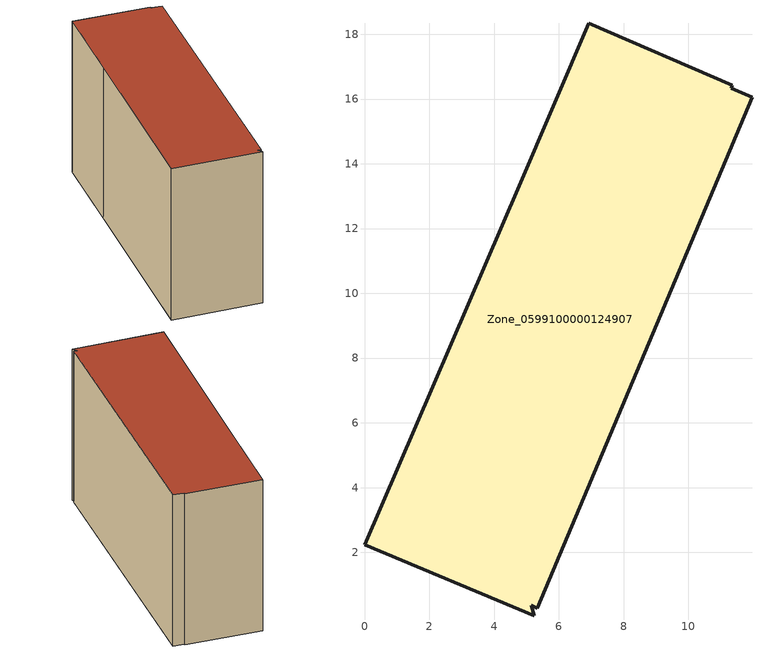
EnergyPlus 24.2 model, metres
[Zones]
Zone_0599100000124907
 floor ground (C_G): 11.97,16.05 5.34,0.27 5.16,0.36 5.24,0.04 0,2.24 4.78,13.32 6.92,18.34 11.36,16.42 11.32,16.34 z0
 wall outside (C_F): 11.36,16.42 6.92,18.34 4.78,13.32 0,2.24 5.24,0.04 5.16,0.36 5.34,0.27 11.97,16.05 11.32,16.34 11.36,16.42 z0:10.39
 roof outside (C_R): 5.34,0.27 11.97,16.05 11.32,16.34 11.36,16.42 6.92,18.34 4.78,13.32 0,2.24 5.24,0.04 5.16,0.36 z10.39
[BUILDING]
Pand.0599100000124907: North Axis=0; Terrain=City; Loads Convergence Tolerance Value=0.04; Temperature Convergence Tolerance Value=0.4; Solar Distribution=FullExterior; Maximum Number of Warmup Days=25; Minimum Number of Warmup Days=1
[Site:Location]
Rotterdam.The.Hague.AP_ZH_NLD Design_Conditions: Latitude=51.96; Longitude=4.45; Time Zone=1; Elevation=-4.5
[SITE:GROUNDTEMPERATURE:BUILDINGSURFACE]
18, 18, 18, 18, 18, 18, 18, 18, 18, 18, 18, 18
[MATERIAL] Thermal Absorptance=0.9; Solar Absorptance=0.7; Visible Absorptance=0.7
Name | Roughness | Thickness | Conductivity | Density | Specific Heat
G.TC.1946 | MediumSmooth | 0.15 | 1 | 540 | 1210
F.TC.1946 | Rough | 0.3 | 0.857143 | 1920 | 840
R.TC.1946 | MediumRough | 0.2 | 0.909091 | 1500 | 1000
[CONSTRUCTION]
C_G: G.TC.1946
C_F: F.TC.1946
C_R: R.TC.1946
[ZONE]
Zone_0599100000124907: Type=1; Multiplier=1; Ceiling Height=Autocalculate; Volume=Autocalculate; Floor Area=autocalculate; Part of Total Floor Area=Yes
[ZONEINFILTRATION:DESIGNFLOWRATE]
Infil_Zone_0599100000124907: Zone or ZoneList or Space or SpaceList=Zone_0599100000124907; Schedule=AlwaysOn; Design Flow Rate Calculation Method=Flow/Area; Flow Rate per Floor Area=0.003; Constant Term Coefficient=1; Temperature Term Coefficient=0; Velocity Term Coefficient=0; Velocity Squared Term Coefficient=0
[HVACTEMPLATE:ZONE:IDEALLOADSAIRSYSTEM]
Zone_0599100000124907: Maximum Heating Supply Air Temperature=50; Minimum Cooling Supply Air Temperature=13; Maximum Heating Supply Air Humidity Ratio=0.0156; Minimum Cooling Supply Air Humidity Ratio=0.0077; Heating Limit=NoLimit; Cooling Limit=NoLimit; Dehumidification Control Type=ConstantSensibleHeatRatio; Cooling Sensible Heat Ratio=0.7; Dehumidification Setpoint=60; Humidification Control Type=None; Humidification Setpoint=30; Outdoor Air Method=None; Outdoor Air Flow Rate per Person=0.00944; Outdoor Air Flow Rate per Zone Floor Area=0; Outdoor Air Flow Rate per Zone=0; Demand Controlled Ventilation Type=None; Outdoor Air Economizer Type=NoEconomizer; Heat Recovery Type=None; Sensible Heat Recovery Effectiveness=0.7; Latent Heat Recovery Effectiveness=0.65
[ZONECONTROL:THERMOSTAT]
ThermostatControl_Zone_0599100000124907: Zone or ZoneList=Zone_0599100000124907; Control Type Schedule=DualSetpointControlType; Control 1=Thermostat_Zone_0599100000124907; Temperature Difference Between Cutout And Setpoint=0
[THERMOSTATSETPOINT:DUALSETPOINT]
Thermostat_Zone_0599100000124907: Heating Setpoint Temperature Schedule=HeatingSetpoint_Zone_0599100000124907; Cooling Setpoint Temperature Schedule=CoolingSetpoint_Zone_0599100000124907
[SCHEDULE:COMPACT]
HeatingSetpoint_Zone_0599100000124907: Through: 12/31, For: AllDays, Until: 24:00, 21
CoolingSetpoint_Zone_0599100000124907: Through: 12/31, For: AllDays, Until: 24:00, 24
DualSetpointControlType: Through: 12/31, For: AllDays, Until: 24:00, 4
AlwaysOn: Through: 12/31, For: AllDays, Until: 24:00, 1
